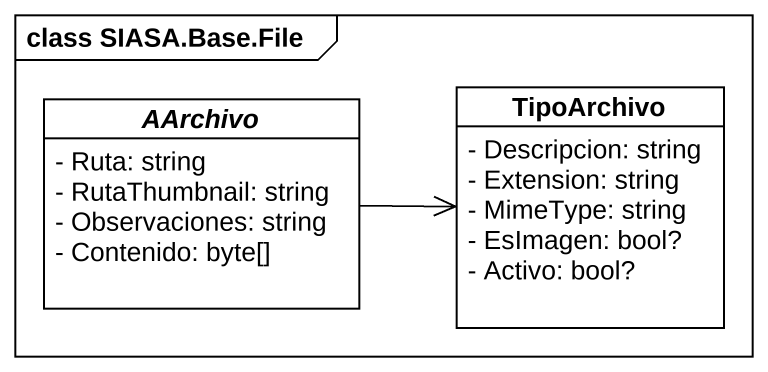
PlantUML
@startuml
mainframe class SIASA.Base.File
hide circle
hide empty members
skinparam classAttributeIconSize 0
abstract class AArchivo {
  - Ruta: string
  - RutaThumbnail: string
  - Observaciones: string
  - Contenido: byte[]
}
class TipoArchivo {
  - Descripcion: string
  - Extension: string
  - MimeType: string
  - EsImagen: bool?
  - Activo: bool?
}
AArchivo -right-> TipoArchivo
@enduml
